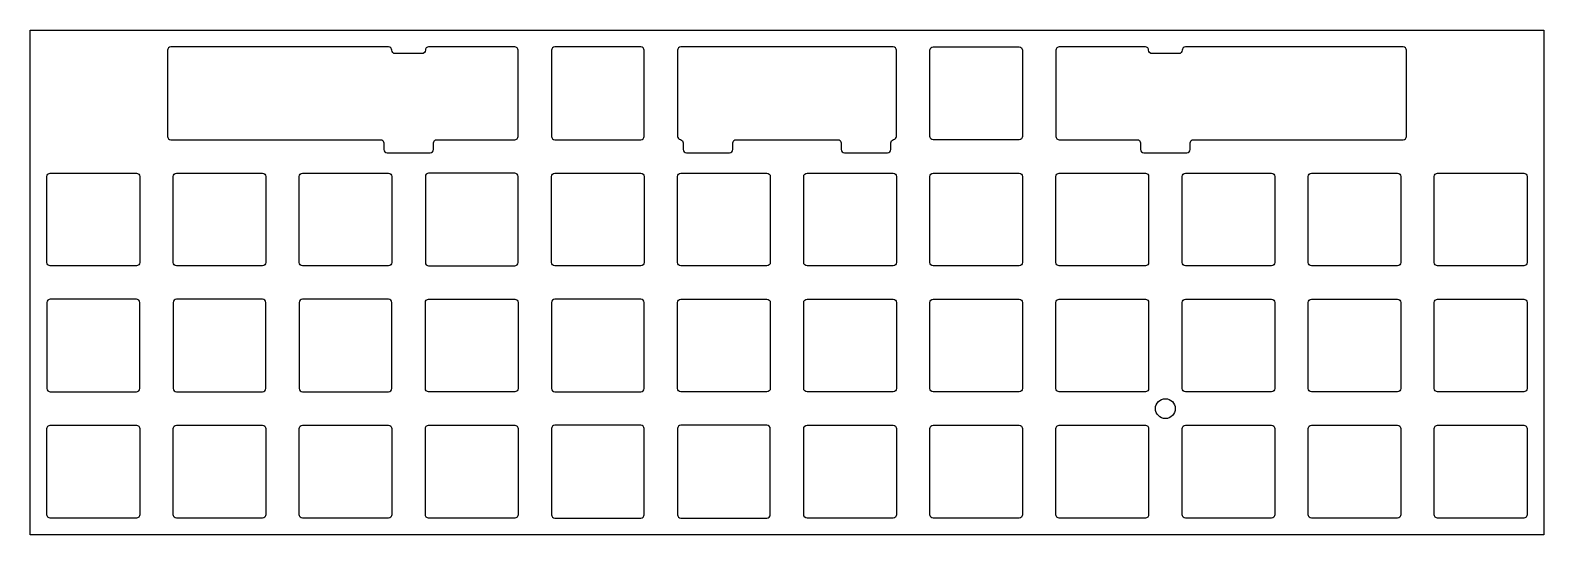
# Model space of a CAD drawing. Header units: millimetres. Extents: x -229 to 0, y 0 to 76.
import ezdxf

# ---------------------------------------------------------------- set-up
doc = ezdxf.new("R2010")
doc.units = ezdxf.units.MM
doc.layers.get('0').update_dxf_attribs({"linetype": 'CONTINUOUS'})

msp = doc.modelspace()

# ---------------------------------------------------------------- linework, layer by layer
msp.add_lwpolyline([(0, 76.2), (0, 0), (-228.6, 0), (-228.6, 76.2)], close=True)
for points in [[(-168.925, 73.175, -0.4142136), (-169.425, 72.675), (-173.475, 72.675, -0.4142136), (-173.975, 73.175, 0.4142136), (-174.475, 73.675), (-207.363, 73.675, 0.4142136), (-207.863, 73.175), (-207.863, 60.175, 0.4142136), (-207.363, 59.675), (-175.7, 59.675, -0.4142136), (-175.2, 59.175), (-175.2, 58.175, 0.4142136), (-174.7, 57.675), (-168.2, 57.675, 0.4142136), (-167.7, 58.175), (-167.7, 59.175, -0.4142136), (-167.2, 59.675), (-155.425, 59.675, 0.4142136), (-154.925, 60.175), (-154.925, 73.175, 0.4142136), (-155.425, 73.675), (-168.425, 73.675, 0.4142136)], [(-135.875, 60.175), (-135.875, 73.175, 0.4142136), (-136.375, 73.675), (-149.375, 73.675, 0.4142136), (-149.875, 73.175), (-149.875, 60.175, 0.4142136), (-149.375, 59.675), (-136.375, 59.675, 0.4142136)], [(-130.407, 59.682, -0.3670316), (-129.988, 59.188), (-129.988, 58.175, 0.4142136), (-129.488, 57.675), (-122.988, 57.675, 0.4142136), (-122.488, 58.175), (-122.488, 59.175, -0.4142136), (-121.988, 59.675), (-106.612, 59.675, -0.4142136), (-106.112, 59.175), (-106.112, 58.175, 0.4142136), (-105.612, 57.675), (-99.112, 57.675, 0.4142136), (-98.612, 58.175), (-98.612, 59.188, -0.3670316), (-98.194, 59.682, 0.3670316), (-97.775, 60.175), (-97.775, 73.175, 0.4142136), (-98.275, 73.675), (-130.325, 73.675, 0.4142136), (-130.825, 73.175), (-130.825, 60.175, 0.3670316)], [(-92.225, 59.675, -0.4142136), (-92.725, 60.175), (-92.725, 73.175, -0.4142136), (-92.225, 73.675), (-79.225, 73.675, -0.4142136), (-78.725, 73.175), (-78.725, 60.175, -0.4142136), (-79.225, 59.675)], [(-61.4, 59.675, -0.4142136), (-60.9, 59.175), (-60.9, 58.175, 0.4142136), (-60.4, 57.675), (-53.9, 57.675, 0.4142136), (-53.4, 58.175), (-53.4, 59.175, -0.4142136), (-52.9, 59.675), (-21.238, 59.675, 0.4142136), (-20.738, 60.175), (-20.738, 73.175, 0.4142136), (-21.238, 73.675), (-54.125, 73.675, 0.4142136), (-54.625, 73.175, -0.4142136), (-55.125, 72.675), (-59.175, 72.675, -0.4142136), (-59.675, 73.175, 0.4142136), (-60.175, 73.675), (-73.175, 73.675, 0.4142136), (-73.675, 73.175), (-73.675, 60.175, 0.4142136), (-73.175, 59.675)], [(-212.075, 41.125, -0.4142136), (-212.575, 40.625), (-225.575, 40.625, -0.4142136), (-226.075, 41.125), (-226.075, 54.125, -0.4142136), (-225.575, 54.625), (-212.575, 54.625, -0.4142136), (-212.075, 54.125)], [(-206.525, 40.625, -0.4142136), (-207.025, 41.125), (-207.025, 54.125, -0.4142136), (-206.525, 54.625), (-193.525, 54.625, -0.4142136), (-193.025, 54.125), (-193.025, 41.125, -0.4142136), (-193.525, 40.625)], [(-173.975, 41.125, -0.4142136), (-174.475, 40.625), (-187.475, 40.625, -0.4142136), (-187.975, 41.125), (-187.975, 54.125, -0.4142136), (-187.475, 54.625), (-174.475, 54.625, -0.4142136), (-173.975, 54.125)], [(-154.925, 41.125), (-154.925, 54.125, 0.4142136), (-155.425, 54.625), (-168.425, 54.625, 0.4142136), (-168.925, 54.125), (-168.925, 41.125, 0.4142136), (-168.425, 40.625), (-155.425, 40.625, 0.4142136)], [(-135.875, 41.125, -0.4142136), (-136.375, 40.625), (-149.375, 40.625, -0.4142136), (-149.875, 41.125), (-149.875, 54.125, -0.4142136), (-149.375, 54.625), (-136.375, 54.625, -0.4142136), (-135.875, 54.125)], [(-116.825, 41.125, -0.4142136), (-117.325, 40.625), (-130.325, 40.625, -0.4142136), (-130.825, 41.125), (-130.825, 54.125, -0.4142136), (-130.325, 54.625), (-117.325, 54.625, -0.4142136), (-116.825, 54.125)], [(-97.775, 41.125, -0.4142136), (-98.275, 40.625), (-111.275, 40.625, -0.4142136), (-111.775, 41.125), (-111.775, 54.125, -0.4142136), (-111.275, 54.625), (-98.275, 54.625, -0.4142136), (-97.775, 54.125)], [(-78.725, 41.125, -0.4142136), (-79.225, 40.625), (-92.225, 40.625, -0.4142136), (-92.725, 41.125), (-92.725, 54.125, -0.4142136), (-92.225, 54.625), (-79.225, 54.625, -0.4142136), (-78.725, 54.125)], [(-73.175, 40.625, -0.4142136), (-73.675, 41.125), (-73.675, 54.125, -0.4142136), (-73.175, 54.625), (-60.175, 54.625, -0.4142136), (-59.675, 54.125), (-59.675, 41.125, -0.4142136), (-60.175, 40.625)], [(-40.625, 41.125, -0.4142136), (-41.125, 40.625), (-54.125, 40.625, -0.4142136), (-54.625, 41.125), (-54.625, 54.125, -0.4142136), (-54.125, 54.625), (-41.125, 54.625, -0.4142136), (-40.625, 54.125)], [(-35.075, 40.625, -0.4142136), (-35.575, 41.125), (-35.575, 54.125, -0.4142136), (-35.075, 54.625), (-22.075, 54.625, -0.4142136), (-21.575, 54.125), (-21.575, 41.125, -0.4142136), (-22.075, 40.625)], [(-2.525, 41.125, -0.4142136), (-3.025, 40.625), (-16.025, 40.625, -0.4142136), (-16.525, 41.125), (-16.525, 54.125, -0.4142136), (-16.025, 54.625), (-3.025, 54.625, -0.4142136), (-2.525, 54.125)], [(-212.075, 22.075), (-212.075, 35.075, 0.4142136), (-212.575, 35.575), (-225.575, 35.575, 0.4142136), (-226.075, 35.075), (-226.075, 22.075, 0.4142136), (-225.575, 21.575), (-212.575, 21.575, 0.4142136)], [(-193.025, 22.075), (-193.025, 35.075, 0.4142136), (-193.525, 35.575), (-206.525, 35.575, 0.4142136), (-207.025, 35.075), (-207.025, 22.075, 0.4142136), (-206.525, 21.575), (-193.525, 21.575, 0.4142136)], [(-173.975, 22.075), (-173.975, 35.075, 0.4142136), (-174.475, 35.575), (-187.475, 35.575, 0.4142136), (-187.975, 35.075), (-187.975, 22.075, 0.4142136), (-187.475, 21.575), (-174.475, 21.575, 0.4142136)], [(-154.925, 22.075, -0.4142136), (-155.425, 21.575), (-168.425, 21.575, -0.4142136), (-168.925, 22.075), (-168.925, 35.075, -0.4142136), (-168.425, 35.575), (-155.425, 35.575, -0.4142136), (-154.925, 35.075)], [(-135.875, 22.075), (-135.875, 35.075, 0.4142136), (-136.375, 35.575), (-149.375, 35.575, 0.4142136), (-149.875, 35.075), (-149.875, 22.075, 0.4142136), (-149.375, 21.575), (-136.375, 21.575, 0.4142136)], [(-116.825, 22.075, -0.4142136), (-117.325, 21.575), (-130.325, 21.575, -0.4142136), (-130.825, 22.075), (-130.825, 35.075, -0.4142136), (-130.325, 35.575), (-117.325, 35.575, -0.4142136), (-116.825, 35.075)], [(-97.775, 22.075, -0.4142136), (-98.275, 21.575), (-111.275, 21.575, -0.4142136), (-111.775, 22.075), (-111.775, 35.075, -0.4142136), (-111.275, 35.575), (-98.275, 35.575, -0.4142136), (-97.775, 35.075)], [(-92.225, 21.575, -0.4142136), (-92.725, 22.075), (-92.725, 35.075, -0.4142136), (-92.225, 35.575), (-79.225, 35.575, -0.4142136), (-78.725, 35.075), (-78.725, 22.075, -0.4142136), (-79.225, 21.575)], [(-59.675, 22.075, -0.4142136), (-60.175, 21.575), (-73.175, 21.575, -0.4142136), (-73.675, 22.075), (-73.675, 35.075, -0.4142136), (-73.175, 35.575), (-60.175, 35.575, -0.4142136), (-59.675, 35.075)], [(-40.625, 22.075, -0.4142136), (-41.125, 21.575), (-54.125, 21.575, -0.4142136), (-54.625, 22.075), (-54.625, 35.075, -0.4142136), (-54.125, 35.575), (-41.125, 35.575, -0.4142136), (-40.625, 35.075)], [(-21.575, 22.075, -0.4142136), (-22.075, 21.575), (-35.075, 21.575, -0.4142136), (-35.575, 22.075), (-35.575, 35.075, -0.4142136), (-35.075, 35.575), (-22.075, 35.575, -0.4142136), (-21.575, 35.075)], [(-2.525, 22.075, -0.4142136), (-3.025, 21.575), (-16.025, 21.575, -0.4142136), (-16.525, 22.075), (-16.525, 35.075, -0.4142136), (-16.025, 35.575), (-3.025, 35.575, -0.4142136), (-2.525, 35.075)], [(-212.075, 3.025, -0.4142136), (-212.575, 2.525), (-225.575, 2.525, -0.4142136), (-226.075, 3.025), (-226.075, 16.025, -0.4142136), (-225.575, 16.525), (-212.575, 16.525, -0.4142136), (-212.075, 16.025)], [(-193.025, 3.025, -0.4142136), (-193.525, 2.525), (-206.525, 2.525, -0.4142136), (-207.025, 3.025), (-207.025, 16.025, -0.4142136), (-206.525, 16.525), (-193.525, 16.525, -0.4142136), (-193.025, 16.025)], [(-173.975, 3.025, -0.4142136), (-174.475, 2.525), (-187.475, 2.525, -0.4142136), (-187.975, 3.025), (-187.975, 16.025, -0.4142136), (-187.475, 16.525), (-174.475, 16.525, -0.4142136), (-173.975, 16.025)], [(-154.925, 3.025, -0.4142136), (-155.425, 2.525), (-168.425, 2.525, -0.4142136), (-168.925, 3.025), (-168.925, 16.025, -0.4142136), (-168.425, 16.525), (-155.425, 16.525, -0.4142136), (-154.925, 16.025)], [(-135.875, 3.025), (-135.875, 16.025, 0.4142136), (-136.375, 16.525), (-149.375, 16.525, 0.4142136), (-149.875, 16.025), (-149.875, 3.025, 0.4142136), (-149.375, 2.525), (-136.375, 2.525, 0.4142136)], [(-116.825, 3.025), (-116.825, 16.025, 0.4142136), (-117.325, 16.525), (-130.325, 16.525, 0.4142136), (-130.825, 16.025), (-130.825, 3.025, 0.4142136), (-130.325, 2.525), (-117.325, 2.525, 0.4142136)], [(-97.775, 3.025, -0.4142136), (-98.275, 2.525), (-111.275, 2.525, -0.4142136), (-111.775, 3.025), (-111.775, 16.025, -0.4142136), (-111.275, 16.525), (-98.275, 16.525, -0.4142136), (-97.775, 16.025)], [(-78.725, 3.025, -0.4142136), (-79.225, 2.525), (-92.225, 2.525, -0.4142136), (-92.725, 3.025), (-92.725, 16.025, -0.4142136), (-92.225, 16.525), (-79.225, 16.525, -0.4142136), (-78.725, 16.025)], [(-59.675, 3.025, -0.4142136), (-60.175, 2.525), (-73.175, 2.525, -0.4142136), (-73.675, 3.025), (-73.675, 16.025, -0.4142136), (-73.175, 16.525), (-60.175, 16.525, -0.4142136), (-59.675, 16.025)], [(-40.625, 3.025, -0.4142136), (-41.125, 2.525), (-54.125, 2.525, -0.4142136), (-54.625, 3.025), (-54.625, 16.025, -0.4142136), (-54.125, 16.525), (-41.125, 16.525, -0.4142136), (-40.625, 16.025)], [(-21.575, 3.025, -0.4142136), (-22.075, 2.525), (-35.075, 2.525, -0.4142136), (-35.575, 3.025), (-35.575, 16.025, -0.4142136), (-35.075, 16.525), (-22.075, 16.525, -0.4142136), (-21.575, 16.025)], [(-16.025, 2.525, -0.4142136), (-16.525, 3.025), (-16.525, 16.025, -0.4142136), (-16.025, 16.525), (-3.025, 16.525, -0.4142136), (-2.525, 16.025), (-2.525, 3.025, -0.4142136), (-3.025, 2.525)]]:
    msp.add_lwpolyline(points, format="xyb", close=True)
msp.add_circle((-57.15, 19.05), 1.5)

doc.saveas('drawing.dxf')
